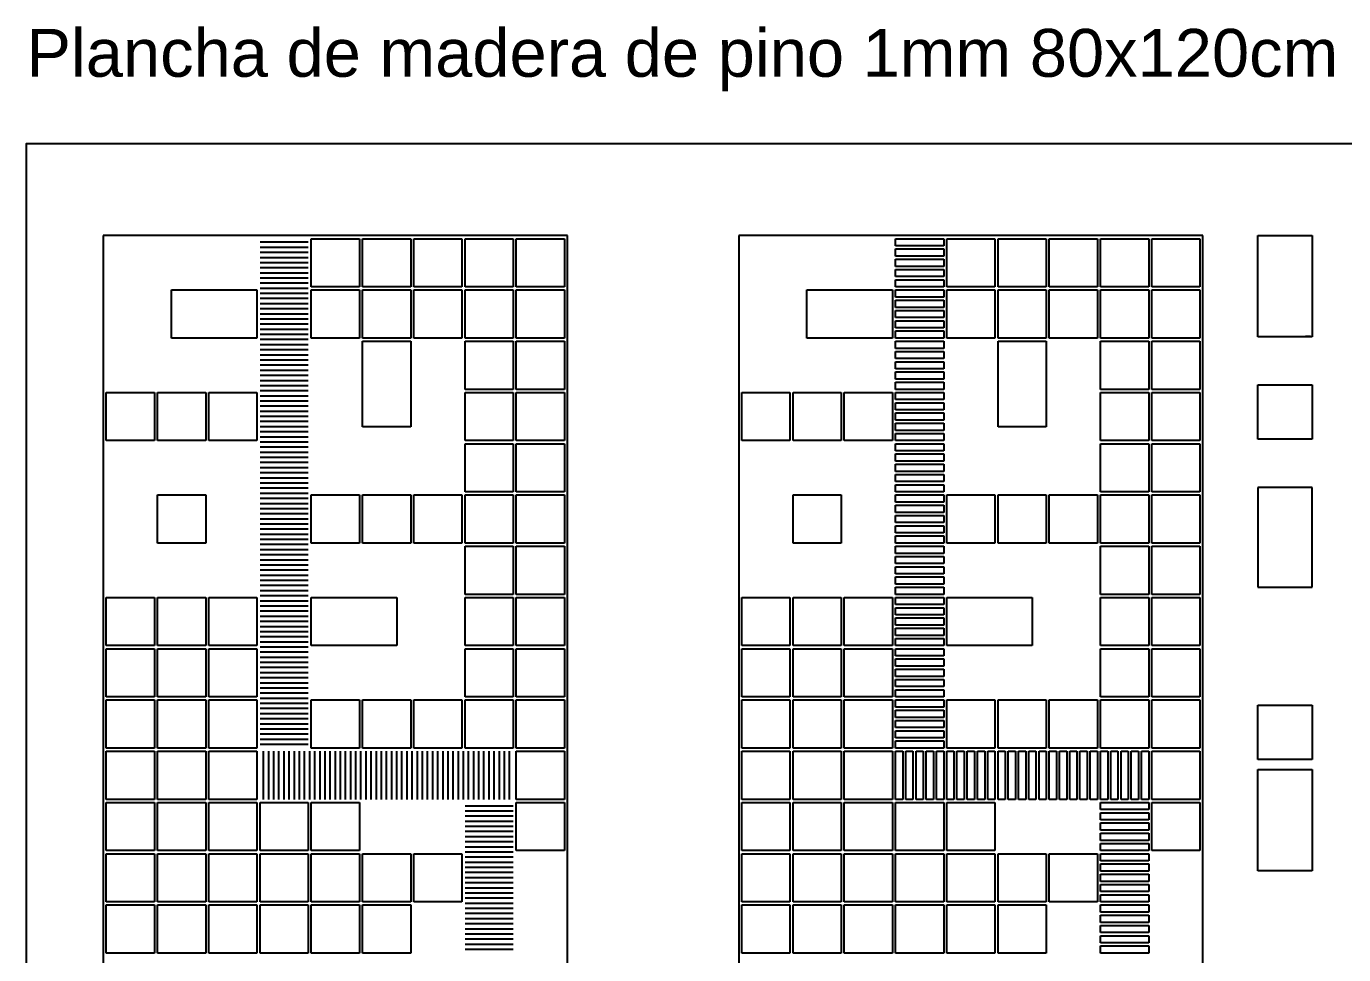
# Model space of a CAD drawing. Header units: millimetres. Extents: x 3305 to 5605, y 2355 to 3594.
# Drawn here: x 4804.9 to 5233.3, y 3291.6 to 3593.5 of the extents above; entities that cross this region are included whole.
import ezdxf

# ---------------------------------------------------------------- set-up
doc = ezdxf.new("R2010")
doc.units = ezdxf.units.MM
for name, color, linetype in [('Corte exterior', 1, 'Continuous'), ('Corte interior', 5, 'Continuous'), ('Grabado linea bajo', 4, 'Continuous'), ('mesa de trabajo y auxiliares', 7, 'Continuous')]:
    doc.layers.add(name, color=color, linetype=linetype)
doc.styles.get("Standard").update_dxf_attribs({"font": 'arial.ttf'})

msp = doc.modelspace()

# ---------------------------------------------------------------- linework, layer by layer
at = {"layer": 'Corte exterior', "color": 1}
for p, q in [((4980.86, 3525.44), (4829.86, 3525.44)), ((4829.86, 3525.44), (4829.86, 3107.77)), ((4980.86, 3074.44), (4980.86, 3525.44)), ((5187.52, 3525.44), (5036.52, 3525.44)), ((5036.52, 3525.44), (5036.52, 3107.77)), ((5187.52, 3074.44), (5187.52, 3525.44)), ((5205.35, 3492.56), (5205.35, 3525.44)), ((5205.35, 3525.44), (5223.01, 3525.44)), ((5223.01, 3525.44), (5223.01, 3492.56)), ((5223.01, 3492.56), (5205.35, 3492.56)), ((5222.51, 3492.61), (5220.85, 3492.61)), ((5205.35, 3459.22), (5205.35, 3476.89)), ((5205.35, 3476.89), (5223.01, 3476.89)), ((5223.01, 3476.89), (5223.01, 3459.22)), ((5223.01, 3459.22), (5205.35, 3459.22)), ((5223.01, 3443.5), (5205.35, 3443.5)), ((5205.35, 3443.5), (5205.35, 3411.17)), ((5223.01, 3411.13), (5223.01, 3443.5)), ((5205.35, 3411.17), (5223.01, 3411.13)), ((5205.35, 3355.11), (5205.35, 3372.77)), ((5205.35, 3372.77), (5223.01, 3372.77)), ((5223.01, 3372.77), (5223.01, 3355.11)), ((5223.01, 3355.11), (5205.35, 3355.11)), ((5205.35, 3318.89), (5205.35, 3351.77)), ((5205.35, 3351.77), (5223.01, 3351.77)), ((5223.01, 3351.77), (5223.01, 3318.89)), ((5223.01, 3318.89), (5205.35, 3318.89))]:
    msp.add_line(p, q, dxfattribs=at)
at = {"layer": 'Corte interior', "color": 5}
for p, q in [((4897.52, 3524.44), (4913.19, 3524.44)), ((4897.52, 3508.77), (4897.52, 3524.44)), ((4913.19, 3524.44), (4913.19, 3508.77)), ((4914.19, 3524.44), (4929.86, 3524.44)), ((4914.19, 3508.77), (4914.19, 3524.44)), ((4929.86, 3524.44), (4929.86, 3508.77)), ((4930.86, 3524.44), (4946.52, 3524.44)), ((4930.86, 3508.77), (4930.86, 3524.44)), ((4946.52, 3524.44), (4946.52, 3508.77)), ((4947.52, 3524.44), (4963.19, 3524.44)), ((4947.52, 3508.77), (4947.52, 3524.44)), ((4963.19, 3524.44), (4963.19, 3508.77)), ((4964.19, 3524.44), (4979.86, 3524.44)), ((4964.19, 3508.77), (4964.19, 3524.44)), ((4979.86, 3524.44), (4979.86, 3508.77)), ((5087.52, 3522.11), (5087.52, 3524.44)), ((5087.52, 3524.44), (5103.19, 3524.44)), ((5103.19, 3522.11), (5087.52, 3522.11)), ((5103.19, 3524.44), (5103.19, 3522.11)), ((5104.19, 3508.77), (5104.19, 3524.44)), ((5104.19, 3524.44), (5119.86, 3524.44)), ((5119.86, 3524.44), (5119.86, 3508.77)), ((5120.86, 3524.44), (5136.52, 3524.44)), ((5120.86, 3508.77), (5120.86, 3524.44)), ((5136.52, 3524.44), (5136.52, 3508.77)), ((5137.52, 3524.44), (5153.19, 3524.44)), ((5137.52, 3508.77), (5137.52, 3524.44)), ((5153.19, 3524.44), (5153.19, 3508.77)), ((5154.19, 3524.44), (5169.86, 3524.44)), ((5154.19, 3508.77), (5154.19, 3524.44)), ((5169.86, 3524.44), (5169.86, 3508.77)), ((5170.86, 3508.77), (5170.86, 3524.44)), ((5170.86, 3524.44), (5186.52, 3524.44)), ((5186.52, 3524.44), (5186.52, 3508.77)), ((5087.52, 3521.11), (5103.19, 3521.11)), ((5087.52, 3518.77), (5087.52, 3521.11)), ((5103.19, 3518.77), (5087.52, 3518.77)), ((5087.52, 3517.77), (5103.19, 3517.77)), ((5087.52, 3515.44), (5087.52, 3517.77)), ((5103.19, 3521.11), (5103.19, 3518.77)), ((5103.19, 3517.77), (5103.19, 3515.44)), ((5103.19, 3515.44), (5087.52, 3515.44)), ((5087.52, 3514.44), (5103.19, 3514.44)), ((5087.52, 3512.11), (5087.52, 3514.44)), ((5103.19, 3514.44), (5103.19, 3512.11)), ((4913.19, 3508.77), (4897.52, 3508.77)), ((4929.86, 3508.77), (4914.19, 3508.77)), ((4946.52, 3508.77), (4930.86, 3508.77)), ((4963.19, 3508.77), (4947.52, 3508.77)), ((4979.86, 3508.77), (4964.19, 3508.77)), ((5103.19, 3512.11), (5087.52, 3512.11)), ((5087.52, 3508.77), (5087.52, 3511.11)), ((5087.52, 3511.11), (5103.19, 3511.11)), ((5103.19, 3508.77), (5087.52, 3508.77)), ((5103.19, 3511.11), (5103.19, 3508.77)), ((5119.86, 3508.77), (5104.19, 3508.77)), ((5136.52, 3508.77), (5120.86, 3508.77)), ((5153.19, 3508.77), (5137.52, 3508.77)), ((5169.86, 3508.77), (5154.19, 3508.77)), ((5186.52, 3508.77), (5170.86, 3508.77)), ((4852.02, 3507.77), (4879.86, 3507.77)), ((4852.02, 3492.11), (4852.02, 3507.77)), ((4879.86, 3507.77), (4879.86, 3492.11)), ((4897.52, 3507.77), (4913.19, 3507.77)), ((4897.52, 3492.11), (4897.52, 3507.77)), ((4913.19, 3507.77), (4913.19, 3492.11)), ((4914.19, 3507.77), (4929.86, 3507.77)), ((4914.19, 3492.11), (4914.19, 3507.77)), ((4929.86, 3507.77), (4929.86, 3492.11)), ((4930.86, 3507.77), (4946.52, 3507.77)), ((4930.86, 3492.11), (4930.86, 3507.77)), ((4946.52, 3507.77), (4946.52, 3492.11)), ((4947.52, 3507.77), (4963.19, 3507.77)), ((4947.52, 3492.11), (4947.52, 3507.77)), ((4963.19, 3507.77), (4963.19, 3492.11)), ((4964.19, 3507.77), (4979.86, 3507.77)), ((4964.19, 3492.11), (4964.19, 3507.77)), ((4979.86, 3507.77), (4979.86, 3492.11)), ((5058.69, 3507.77), (5086.52, 3507.77)), ((5058.69, 3492.11), (5058.69, 3507.77)), ((5086.52, 3507.77), (5086.52, 3492.11)), ((5087.52, 3505.44), (5087.52, 3507.77)), ((5087.52, 3507.77), (5103.19, 3507.77)), ((5103.19, 3505.44), (5087.52, 3505.44)), ((5087.52, 3504.44), (5103.19, 3504.44)), ((5087.52, 3502.11), (5087.52, 3504.44)), ((5103.19, 3507.77), (5103.19, 3505.44)), ((5103.19, 3504.44), (5103.19, 3502.11)), ((5104.19, 3507.77), (5119.86, 3507.77)), ((5104.19, 3492.11), (5104.19, 3507.77)), ((5119.86, 3507.77), (5119.86, 3492.11)), ((5120.86, 3507.77), (5136.52, 3507.77)), ((5120.86, 3492.11), (5120.86, 3507.77)), ((5136.52, 3507.77), (5136.52, 3492.11)), ((5137.52, 3507.77), (5153.19, 3507.77)), ((5137.52, 3492.11), (5137.52, 3507.77)), ((5153.19, 3507.77), (5153.19, 3492.11)), ((5154.19, 3492.11), (5154.19, 3507.77)), ((5154.19, 3507.77), (5169.86, 3507.77)), ((5169.86, 3507.77), (5169.86, 3492.11)), ((5170.86, 3507.77), (5186.52, 3507.77)), ((5170.86, 3492.11), (5170.86, 3507.77)), ((5186.52, 3507.77), (5186.52, 3492.11)), ((5103.19, 3502.11), (5087.52, 3502.11)), ((5087.52, 3501.11), (5103.19, 3501.11)), ((5087.52, 3498.77), (5087.52, 3501.11)), ((5103.19, 3501.11), (5103.19, 3498.77)), ((5103.19, 3498.77), (5087.52, 3498.77)), ((5087.52, 3497.77), (5103.19, 3497.77)), ((5087.52, 3495.44), (5087.52, 3497.77)), ((5103.19, 3497.77), (5103.19, 3495.44)), ((4879.86, 3492.11), (4852.02, 3492.11)), ((4913.19, 3492.11), (4897.52, 3492.11)), ((4929.86, 3492.11), (4914.19, 3492.11)), ((4946.52, 3492.11), (4930.86, 3492.11)), ((4963.19, 3492.11), (4947.52, 3492.11)), ((4979.86, 3492.11), (4964.19, 3492.11)), ((5086.52, 3492.11), (5058.69, 3492.11)), ((5103.19, 3495.44), (5087.52, 3495.44)), ((5087.52, 3492.11), (5087.52, 3494.44)), ((5087.52, 3494.44), (5103.19, 3494.44)), ((5103.19, 3492.11), (5087.52, 3492.11)), ((5103.19, 3494.44), (5103.19, 3492.11)), ((5119.86, 3492.11), (5104.19, 3492.11)), ((5136.52, 3492.11), (5120.86, 3492.11)), ((5153.19, 3492.11), (5137.52, 3492.11)), ((5169.86, 3492.11), (5154.19, 3492.11)), ((5186.52, 3492.11), (5170.86, 3492.11)), ((4914.19, 3463.27), (4914.19, 3491.11)), ((4914.19, 3491.11), (4929.86, 3491.11)), ((4929.86, 3491.11), (4929.86, 3463.27)), ((4947.52, 3491.11), (4963.19, 3491.11)), ((4947.52, 3475.44), (4947.52, 3491.11)), ((4963.19, 3491.11), (4963.19, 3475.44)), ((4964.19, 3491.11), (4979.86, 3491.11)), ((4964.19, 3475.44), (4964.19, 3491.11)), ((4979.86, 3491.11), (4979.86, 3475.44)), ((5087.52, 3488.77), (5087.52, 3491.11)), ((5087.52, 3491.11), (5103.19, 3491.11)), ((5103.19, 3488.77), (5087.52, 3488.77)), ((5087.52, 3487.77), (5103.19, 3487.77)), ((5087.52, 3485.44), (5087.52, 3487.77)), ((5103.19, 3491.11), (5103.19, 3488.77)), ((5103.19, 3487.77), (5103.19, 3485.44)), ((5120.86, 3463.27), (5120.86, 3491.11)), ((5120.86, 3491.11), (5136.52, 3491.11)), ((5136.52, 3491.11), (5136.52, 3463.27)), ((5154.19, 3475.44), (5154.19, 3491.11)), ((5154.19, 3491.11), (5169.86, 3491.11)), ((5169.86, 3491.11), (5169.86, 3475.44)), ((5170.86, 3491.11), (5186.52, 3491.11)), ((5170.86, 3475.44), (5170.86, 3491.11)), ((5186.52, 3491.11), (5186.52, 3475.44)), ((5103.19, 3485.44), (5087.52, 3485.44)), ((5087.52, 3484.44), (5103.19, 3484.44)), ((5087.52, 3482.11), (5087.52, 3484.44)), ((5103.19, 3484.44), (5103.19, 3482.11)), ((5103.19, 3482.11), (5087.52, 3482.11)), ((5087.52, 3481.11), (5103.19, 3481.11)), ((5087.52, 3478.77), (5087.52, 3481.11)), ((5103.19, 3478.77), (5087.52, 3478.77)), ((5103.19, 3481.11), (5103.19, 3478.77)), ((4830.86, 3474.44), (4846.52, 3474.44)), ((4830.86, 3458.77), (4830.86, 3474.44)), ((4846.52, 3474.44), (4846.52, 3458.77)), ((4847.52, 3474.44), (4863.19, 3474.44)), ((4847.52, 3458.77), (4847.52, 3474.44)), ((4863.19, 3474.44), (4863.19, 3458.77)), ((4864.19, 3474.44), (4879.86, 3474.44)), ((4864.19, 3458.77), (4864.19, 3474.44)), ((4879.86, 3474.44), (4879.86, 3458.77)), ((4963.19, 3475.44), (4947.52, 3475.44)), ((4947.52, 3474.44), (4963.19, 3474.44)), ((4947.52, 3458.77), (4947.52, 3474.44)), ((4963.19, 3474.44), (4963.19, 3458.77)), ((4979.86, 3475.44), (4964.19, 3475.44)), ((4964.19, 3474.44), (4979.86, 3474.44)), ((4964.19, 3458.77), (4964.19, 3474.44)), ((4979.86, 3474.44), (4979.86, 3458.77)), ((5037.52, 3458.77), (5037.52, 3474.44)), ((5037.52, 3474.44), (5053.19, 3474.44)), ((5053.19, 3474.44), (5053.19, 3458.77)), ((5054.19, 3458.77), (5054.19, 3474.44)), ((5054.19, 3474.44), (5069.86, 3474.44)), ((5069.86, 3474.44), (5069.86, 3458.77)), ((5070.86, 3474.44), (5086.52, 3474.44)), ((5070.86, 3458.77), (5070.86, 3474.44)), ((5086.52, 3474.44), (5086.52, 3458.77)), ((5087.52, 3475.44), (5087.52, 3477.77)), ((5087.52, 3477.77), (5103.19, 3477.77)), ((5103.19, 3475.44), (5087.52, 3475.44)), ((5087.52, 3472.11), (5087.52, 3474.44)), ((5087.52, 3474.44), (5103.19, 3474.44)), ((5103.19, 3477.77), (5103.19, 3475.44)), ((5103.19, 3474.44), (5103.19, 3472.11)), ((5169.86, 3475.44), (5154.19, 3475.44)), ((5154.19, 3474.44), (5169.86, 3474.44)), ((5154.19, 3458.77), (5154.19, 3474.44)), ((5169.86, 3474.44), (5169.86, 3458.77)), ((5186.52, 3475.44), (5170.86, 3475.44)), ((5170.86, 3458.77), (5170.86, 3474.44)), ((5170.86, 3474.44), (5186.52, 3474.44)), ((5186.52, 3474.44), (5186.52, 3458.77)), ((5103.19, 3472.11), (5087.52, 3472.11)), ((5087.52, 3471.11), (5103.19, 3471.11)), ((5087.52, 3468.77), (5087.52, 3471.11)), ((5103.19, 3471.11), (5103.19, 3468.77)), ((5103.19, 3468.77), (5087.52, 3468.77)), ((5087.52, 3467.77), (5103.19, 3467.77)), ((5087.52, 3465.44), (5087.52, 3467.77)), ((5103.19, 3467.77), (5103.19, 3465.44)), ((4929.86, 3463.27), (4914.19, 3463.27)), ((5103.19, 3465.44), (5087.52, 3465.44)), ((5087.52, 3464.44), (5103.19, 3464.44)), ((5087.52, 3462.11), (5087.52, 3464.44)), ((5103.19, 3462.11), (5087.52, 3462.11)), ((5103.19, 3464.44), (5103.19, 3462.11)), ((5136.52, 3463.27), (5120.86, 3463.27)), ((4846.52, 3458.77), (4830.86, 3458.77)), ((4863.19, 3458.77), (4847.52, 3458.77)), ((4879.86, 3458.77), (4864.19, 3458.77)), ((4963.19, 3458.77), (4947.52, 3458.77)), ((4947.52, 3457.77), (4963.19, 3457.77)), ((4947.52, 3442.11), (4947.52, 3457.77)), ((4963.19, 3457.77), (4963.19, 3442.11)), ((4979.86, 3458.77), (4964.19, 3458.77)), ((4964.19, 3457.77), (4979.86, 3457.77)), ((4964.19, 3442.11), (4964.19, 3457.77)), ((4979.86, 3457.77), (4979.86, 3442.11)), ((5053.19, 3458.77), (5037.52, 3458.77)), ((5069.86, 3458.77), (5054.19, 3458.77)), ((5086.52, 3458.77), (5070.86, 3458.77)), ((5087.52, 3458.77), (5087.52, 3461.11)), ((5087.52, 3461.11), (5103.19, 3461.11)), ((5103.19, 3458.77), (5087.52, 3458.77)), ((5087.52, 3455.44), (5087.52, 3457.77)), ((5087.52, 3457.77), (5103.19, 3457.77)), ((5103.19, 3461.11), (5103.19, 3458.77)), ((5103.19, 3457.77), (5103.19, 3455.44)), ((5169.86, 3458.77), (5154.19, 3458.77)), ((5154.19, 3457.77), (5169.86, 3457.77)), ((5154.19, 3442.11), (5154.19, 3457.77)), ((5169.86, 3457.77), (5169.86, 3442.11)), ((5186.52, 3458.77), (5170.86, 3458.77)), ((5170.86, 3442.11), (5170.86, 3457.77)), ((5170.86, 3457.77), (5186.52, 3457.77)), ((5186.52, 3457.77), (5186.52, 3442.11)), ((5103.19, 3455.44), (5087.52, 3455.44)), ((5087.52, 3454.44), (5103.19, 3454.44)), ((5087.52, 3452.11), (5087.52, 3454.44)), ((5103.19, 3454.44), (5103.19, 3452.11)), ((5103.19, 3452.11), (5087.52, 3452.11)), ((5087.52, 3451.11), (5103.19, 3451.11)), ((5087.52, 3448.77), (5087.52, 3451.11)), ((5103.19, 3448.77), (5087.52, 3448.77)), ((5103.19, 3451.11), (5103.19, 3448.77)), ((5087.52, 3447.77), (5103.19, 3447.77)), ((5087.52, 3445.44), (5087.52, 3447.77)), ((5103.19, 3445.44), (5087.52, 3445.44)), ((5087.52, 3442.11), (5087.52, 3444.44)), ((5087.52, 3444.44), (5103.19, 3444.44)), ((5103.19, 3447.77), (5103.19, 3445.44)), ((5103.19, 3444.44), (5103.19, 3442.11)), ((4847.52, 3425.44), (4847.52, 3441.11)), ((4847.52, 3441.11), (4863.19, 3441.11)), ((4863.19, 3441.11), (4863.19, 3425.44)), ((4897.52, 3441.11), (4913.19, 3441.11)), ((4897.52, 3425.44), (4897.52, 3441.11)), ((4913.19, 3441.11), (4913.19, 3425.44)), ((4914.19, 3441.11), (4929.86, 3441.11)), ((4914.19, 3425.44), (4914.19, 3441.11)), ((4929.86, 3441.11), (4929.86, 3425.44)), ((4930.86, 3441.11), (4946.52, 3441.11)), ((4930.86, 3425.44), (4930.86, 3441.11)), ((4946.52, 3441.11), (4946.52, 3425.44)), ((4963.19, 3442.11), (4947.52, 3442.11)), ((4947.52, 3441.11), (4963.19, 3441.11)), ((4947.52, 3425.44), (4947.52, 3441.11)), ((4963.19, 3441.11), (4963.19, 3425.44)), ((4979.86, 3442.11), (4964.19, 3442.11)), ((4964.19, 3441.11), (4979.86, 3441.11)), ((4964.19, 3425.44), (4964.19, 3441.11)), ((4979.86, 3441.11), (4979.86, 3425.44)), ((5054.19, 3425.44), (5054.19, 3441.11)), ((5054.19, 3441.11), (5069.86, 3441.11)), ((5069.86, 3441.11), (5069.86, 3425.44)), ((5103.19, 3442.11), (5087.52, 3442.11)), ((5087.52, 3438.77), (5087.52, 3441.11)), ((5087.52, 3441.11), (5103.19, 3441.11)), ((5103.19, 3441.11), (5103.19, 3438.77)), ((5104.19, 3441.11), (5119.86, 3441.11)), ((5104.19, 3425.44), (5104.19, 3441.11)), ((5119.86, 3441.11), (5119.86, 3425.44)), ((5120.86, 3441.11), (5136.52, 3441.11)), ((5120.86, 3425.44), (5120.86, 3441.11)), ((5136.52, 3441.11), (5136.52, 3425.44)), ((5137.52, 3441.11), (5153.19, 3441.11)), ((5137.52, 3425.44), (5137.52, 3441.11)), ((5153.19, 3441.11), (5153.19, 3425.44)), ((5169.86, 3442.11), (5154.19, 3442.11)), ((5154.19, 3441.11), (5169.86, 3441.11)), ((5154.19, 3425.44), (5154.19, 3441.11)), ((5169.86, 3441.11), (5169.86, 3425.44)), ((5186.52, 3442.11), (5170.86, 3442.11)), ((5170.86, 3441.11), (5186.52, 3441.11)), ((5170.86, 3425.44), (5170.86, 3441.11)), ((5186.52, 3441.11), (5186.52, 3425.44)), ((5103.19, 3438.77), (5087.52, 3438.77)), ((5087.52, 3437.77), (5103.19, 3437.77)), ((5087.52, 3435.44), (5087.52, 3437.77)), ((5103.19, 3437.77), (5103.19, 3435.44)), ((5103.19, 3435.44), (5087.52, 3435.44)), ((5087.52, 3434.44), (5103.19, 3434.44)), ((5087.52, 3432.11), (5087.52, 3434.44)), ((5103.19, 3432.11), (5087.52, 3432.11)), ((5103.19, 3434.44), (5103.19, 3432.11)), ((5087.52, 3431.11), (5103.19, 3431.11)), ((5087.52, 3428.77), (5087.52, 3431.11)), ((5103.19, 3428.77), (5087.52, 3428.77)), ((5087.52, 3425.44), (5087.52, 3427.77)), ((5087.52, 3427.77), (5103.19, 3427.77)), ((5103.19, 3431.11), (5103.19, 3428.77)), ((5103.19, 3427.77), (5103.19, 3425.44)), ((4863.19, 3425.44), (4847.52, 3425.44)), ((4913.19, 3425.44), (4897.52, 3425.44)), ((4929.86, 3425.44), (4914.19, 3425.44)), ((4946.52, 3425.44), (4930.86, 3425.44)), ((4963.19, 3425.44), (4947.52, 3425.44)), ((4947.52, 3424.44), (4963.19, 3424.44)), ((4947.52, 3408.77), (4947.52, 3424.44)), ((4963.19, 3424.44), (4963.19, 3408.77)), ((4979.86, 3425.44), (4964.19, 3425.44)), ((4964.19, 3424.44), (4979.86, 3424.44)), ((4964.19, 3408.77), (4964.19, 3424.44)), ((4979.86, 3424.44), (4979.86, 3408.77)), ((5069.86, 3425.44), (5054.19, 3425.44)), ((5103.19, 3425.44), (5087.52, 3425.44)), ((5087.52, 3422.11), (5087.52, 3424.44)), ((5087.52, 3424.44), (5103.19, 3424.44)), ((5103.19, 3424.44), (5103.19, 3422.11)), ((5119.86, 3425.44), (5104.19, 3425.44)), ((5136.52, 3425.44), (5120.86, 3425.44)), ((5153.19, 3425.44), (5137.52, 3425.44)), ((5169.86, 3425.44), (5154.19, 3425.44)), ((5154.19, 3424.44), (5169.86, 3424.44)), ((5154.19, 3408.77), (5154.19, 3424.44)), ((5169.86, 3424.44), (5169.86, 3408.77)), ((5186.52, 3425.44), (5170.86, 3425.44)), ((5170.86, 3408.77), (5170.86, 3424.44)), ((5170.86, 3424.44), (5186.52, 3424.44)), ((5186.52, 3424.44), (5186.52, 3408.77)), ((5103.19, 3422.11), (5087.52, 3422.11)), ((5087.52, 3421.11), (5103.19, 3421.11)), ((5087.52, 3418.77), (5087.52, 3421.11)), ((5103.19, 3418.77), (5087.52, 3418.77)), ((5103.19, 3421.11), (5103.19, 3418.77)), ((5087.52, 3417.77), (5103.19, 3417.77)), ((5087.52, 3415.44), (5087.52, 3417.77)), ((5103.19, 3415.44), (5087.52, 3415.44)), ((5103.19, 3417.77), (5103.19, 3415.44)), ((5087.52, 3414.44), (5103.19, 3414.44)), ((5087.52, 3412.11), (5087.52, 3414.44)), ((5103.19, 3412.11), (5087.52, 3412.11)), ((5087.52, 3408.77), (5087.52, 3411.11)), ((5087.52, 3411.11), (5103.19, 3411.11)), ((5103.19, 3414.44), (5103.19, 3412.11)), ((5103.19, 3411.11), (5103.19, 3408.77)), ((4830.86, 3407.77), (4846.52, 3407.77)), ((4830.86, 3392.11), (4830.86, 3407.77)), ((4846.52, 3407.77), (4846.52, 3392.11)), ((4847.52, 3407.77), (4863.19, 3407.77)), ((4847.52, 3392.11), (4847.52, 3407.77)), ((4863.19, 3407.77), (4863.19, 3392.11)), ((4864.19, 3407.77), (4879.86, 3407.77)), ((4864.19, 3392.11), (4864.19, 3407.77)), ((4879.86, 3407.77), (4879.86, 3392.11)), ((4897.52, 3407.77), (4925.36, 3407.77)), ((4897.52, 3392.11), (4897.52, 3407.77)), ((4925.36, 3407.77), (4925.36, 3392.11)), ((4963.19, 3408.77), (4947.52, 3408.77)), ((4947.52, 3407.77), (4963.19, 3407.77)), ((4947.52, 3392.11), (4947.52, 3407.77)), ((4963.19, 3407.77), (4963.19, 3392.11)), ((4979.86, 3408.77), (4964.19, 3408.77)), ((4964.19, 3407.77), (4979.86, 3407.77)), ((4964.19, 3392.11), (4964.19, 3407.77)), ((4979.86, 3407.77), (4979.86, 3392.11)), ((5037.52, 3407.77), (5053.19, 3407.77)), ((5037.52, 3392.11), (5037.52, 3407.77)), ((5053.19, 3407.77), (5053.19, 3392.11)), ((5054.19, 3392.11), (5054.19, 3407.77)), ((5054.19, 3407.77), (5069.86, 3407.77)), ((5069.86, 3407.77), (5069.86, 3392.11)), ((5070.86, 3407.77), (5086.52, 3407.77)), ((5070.86, 3392.11), (5070.86, 3407.77)), ((5086.52, 3407.77), (5086.52, 3392.11)), ((5103.19, 3408.77), (5087.52, 3408.77)), ((5087.52, 3405.44), (5087.52, 3407.77)), ((5087.52, 3407.77), (5103.19, 3407.77)), ((5103.19, 3407.77), (5103.19, 3405.44)), ((5104.19, 3407.77), (5132.02, 3407.77)), ((5104.19, 3392.11), (5104.19, 3407.77)), ((5132.02, 3407.77), (5132.02, 3392.11)), ((5169.86, 3408.77), (5154.19, 3408.77)), ((5154.19, 3407.77), (5169.86, 3407.77)), ((5154.19, 3392.11), (5154.19, 3407.77)), ((5169.86, 3407.77), (5169.86, 3392.11)), ((5186.52, 3408.77), (5170.86, 3408.77)), ((5170.86, 3407.77), (5186.52, 3407.77)), ((5170.86, 3392.11), (5170.86, 3407.77)), ((5186.52, 3407.77), (5186.52, 3392.11)), ((5103.19, 3405.44), (5087.52, 3405.44)), ((5087.52, 3404.44), (5103.19, 3404.44)), ((5087.52, 3402.11), (5087.52, 3404.44)), ((5103.19, 3402.11), (5087.52, 3402.11)), ((5103.19, 3404.44), (5103.19, 3402.11)), ((5087.52, 3401.11), (5103.19, 3401.11)), ((5087.52, 3398.77), (5087.52, 3401.11)), ((5103.19, 3398.77), (5087.52, 3398.77)), ((5087.52, 3397.77), (5103.19, 3397.77)), ((5087.52, 3395.44), (5087.52, 3397.77)), ((5103.19, 3401.11), (5103.19, 3398.77)), ((5103.19, 3397.77), (5103.19, 3395.44)), ((5103.19, 3395.44), (5087.52, 3395.44)), ((5087.52, 3392.11), (5087.52, 3394.44)), ((5087.52, 3394.44), (5103.19, 3394.44)), ((5103.19, 3394.44), (5103.19, 3392.11)), ((4846.52, 3392.11), (4830.86, 3392.11)), ((4830.86, 3391.11), (4846.52, 3391.11)), ((4830.86, 3375.44), (4830.86, 3391.11)), ((4846.52, 3391.11), (4846.52, 3375.44)), ((4863.19, 3392.11), (4847.52, 3392.11)), ((4847.52, 3391.11), (4863.19, 3391.11)), ((4847.52, 3375.44), (4847.52, 3391.11)), ((4863.19, 3391.11), (4863.19, 3375.44)), ((4879.86, 3392.11), (4864.19, 3392.11)), ((4864.19, 3391.11), (4879.86, 3391.11)), ((4864.19, 3375.44), (4864.19, 3391.11)), ((4879.86, 3391.11), (4879.86, 3375.44)), ((4925.36, 3392.11), (4897.52, 3392.11)), ((4963.19, 3392.11), (4947.52, 3392.11)), ((4947.52, 3391.11), (4963.19, 3391.11)), ((4947.52, 3375.44), (4947.52, 3391.11)), ((4963.19, 3391.11), (4963.19, 3375.44)), ((4979.86, 3392.11), (4964.19, 3392.11)), ((4964.19, 3391.11), (4979.86, 3391.11)), ((4964.19, 3375.44), (4964.19, 3391.11)), ((4979.86, 3391.11), (4979.86, 3375.44)), ((5053.19, 3392.11), (5037.52, 3392.11)), ((5037.52, 3391.11), (5053.19, 3391.11)), ((5037.52, 3375.44), (5037.52, 3391.11)), ((5053.19, 3391.11), (5053.19, 3375.44)), ((5069.86, 3392.11), (5054.19, 3392.11)), ((5054.19, 3391.11), (5069.86, 3391.11)), ((5054.19, 3375.44), (5054.19, 3391.11)), ((5069.86, 3391.11), (5069.86, 3375.44)), ((5086.52, 3392.11), (5070.86, 3392.11)), ((5070.86, 3391.11), (5086.52, 3391.11)), ((5070.86, 3375.44), (5070.86, 3391.11)), ((5086.52, 3391.11), (5086.52, 3375.44)), ((5103.19, 3392.11), (5087.52, 3392.11)), ((5087.52, 3388.77), (5087.52, 3391.11)), ((5087.52, 3391.11), (5103.19, 3391.11)), ((5103.19, 3388.77), (5087.52, 3388.77)), ((5103.19, 3391.11), (5103.19, 3388.77)), ((5132.02, 3392.11), (5104.19, 3392.11)), ((5169.86, 3392.11), (5154.19, 3392.11)), ((5154.19, 3375.44), (5154.19, 3391.11)), ((5154.19, 3391.11), (5169.86, 3391.11)), ((5169.86, 3391.11), (5169.86, 3375.44)), ((5186.52, 3392.11), (5170.86, 3392.11)), ((5170.86, 3391.11), (5186.52, 3391.11)), ((5170.86, 3375.44), (5170.86, 3391.11)), ((5186.52, 3391.11), (5186.52, 3375.44)), ((5087.52, 3387.77), (5103.19, 3387.77)), ((5087.52, 3385.44), (5087.52, 3387.77)), ((5103.19, 3385.44), (5087.52, 3385.44)), ((5103.19, 3387.77), (5103.19, 3385.44)), ((5087.52, 3384.44), (5103.19, 3384.44)), ((5087.52, 3382.11), (5087.52, 3384.44)), ((5103.19, 3382.11), (5087.52, 3382.11)), ((5087.52, 3381.11), (5103.19, 3381.11)), ((5087.52, 3378.77), (5087.52, 3381.11)), ((5103.19, 3384.44), (5103.19, 3382.11)), ((5103.19, 3381.11), (5103.19, 3378.77)), ((5103.19, 3378.77), (5087.52, 3378.77)), ((5087.52, 3375.44), (5087.52, 3377.77)), ((5087.52, 3377.77), (5103.19, 3377.77)), ((5103.19, 3377.77), (5103.19, 3375.44)), ((4846.52, 3375.44), (4830.86, 3375.44)), ((4830.86, 3374.44), (4846.52, 3374.44)), ((4830.86, 3358.77), (4830.86, 3374.44)), ((4846.52, 3374.44), (4846.52, 3358.77)), ((4863.19, 3375.44), (4847.52, 3375.44)), ((4847.52, 3374.44), (4863.19, 3374.44)), ((4847.52, 3358.77), (4847.52, 3374.44)), ((4863.19, 3374.44), (4863.19, 3358.77)), ((4879.86, 3375.44), (4864.19, 3375.44)), ((4864.19, 3374.44), (4879.86, 3374.44)), ((4864.19, 3358.77), (4864.19, 3374.44)), ((4879.86, 3374.44), (4879.86, 3358.77)), ((4897.52, 3374.44), (4913.19, 3374.44)), ((4897.52, 3358.77), (4897.52, 3374.44)), ((4913.19, 3374.44), (4913.19, 3358.77)), ((4914.19, 3374.44), (4929.86, 3374.44)), ((4914.19, 3358.77), (4914.19, 3374.44)), ((4929.86, 3374.44), (4929.86, 3358.77)), ((4930.86, 3374.44), (4946.52, 3374.44)), ((4930.86, 3358.77), (4930.86, 3374.44)), ((4946.52, 3374.44), (4946.52, 3358.77)), ((4963.19, 3375.44), (4947.52, 3375.44)), ((4947.52, 3374.44), (4963.19, 3374.44)), ((4947.52, 3358.77), (4947.52, 3374.44)), ((4963.19, 3374.44), (4963.19, 3358.77)), ((4979.86, 3375.44), (4964.19, 3375.44)), ((4964.19, 3374.44), (4979.86, 3374.44)), ((4964.19, 3358.77), (4964.19, 3374.44)), ((4979.86, 3374.44), (4979.86, 3358.77)), ((5053.19, 3375.44), (5037.52, 3375.44)), ((5037.52, 3374.44), (5053.19, 3374.44)), ((5037.52, 3358.77), (5037.52, 3374.44)), ((5053.19, 3374.44), (5053.19, 3358.77)), ((5069.86, 3375.44), (5054.19, 3375.44)), ((5054.19, 3374.44), (5069.86, 3374.44)), ((5054.19, 3358.77), (5054.19, 3374.44)), ((5069.86, 3374.44), (5069.86, 3358.77)), ((5086.52, 3375.44), (5070.86, 3375.44)), ((5070.86, 3374.44), (5086.52, 3374.44)), ((5070.86, 3358.77), (5070.86, 3374.44)), ((5086.52, 3374.44), (5086.52, 3358.77)), ((5103.19, 3375.44), (5087.52, 3375.44)), ((5087.52, 3372.11), (5087.52, 3374.44)), ((5087.52, 3374.44), (5103.19, 3374.44)), ((5103.19, 3372.11), (5087.52, 3372.11)), ((5103.19, 3374.44), (5103.19, 3372.11)), ((5104.19, 3374.44), (5119.86, 3374.44)), ((5104.19, 3358.77), (5104.19, 3374.44)), ((5119.86, 3374.44), (5119.86, 3358.77)), ((5120.86, 3374.44), (5136.52, 3374.44)), ((5120.86, 3358.77), (5120.86, 3374.44)), ((5136.52, 3374.44), (5136.52, 3358.77)), ((5137.52, 3358.77), (5137.52, 3374.44)), ((5137.52, 3374.44), (5153.19, 3374.44)), ((5153.19, 3374.44), (5153.19, 3358.77)), ((5169.86, 3375.44), (5154.19, 3375.44)), ((5154.19, 3358.77), (5154.19, 3374.44)), ((5154.19, 3374.44), (5169.86, 3374.44)), ((5169.86, 3374.44), (5169.86, 3358.77)), ((5186.52, 3375.44), (5170.86, 3375.44)), ((5170.86, 3374.44), (5186.52, 3374.44)), ((5170.86, 3358.77), (5170.86, 3374.44)), ((5186.52, 3374.44), (5186.52, 3358.77)), ((5087.52, 3371.11), (5103.19, 3371.11)), ((5087.52, 3368.77), (5087.52, 3371.11)), ((5103.19, 3368.77), (5087.52, 3368.77)), ((5087.52, 3367.77), (5103.19, 3367.77)), ((5087.52, 3365.44), (5087.52, 3367.77)), ((5103.19, 3371.11), (5103.19, 3368.77)), ((5103.19, 3367.77), (5103.19, 3365.44)), ((5103.19, 3365.44), (5087.52, 3365.44)), ((5087.52, 3364.44), (5103.19, 3364.44)), ((5087.52, 3362.11), (5087.52, 3364.44)), ((5103.19, 3364.44), (5103.19, 3362.11)), ((4846.52, 3358.77), (4830.86, 3358.77)), ((4863.19, 3358.77), (4847.52, 3358.77)), ((4879.86, 3358.77), (4864.19, 3358.77)), ((4913.19, 3358.77), (4897.52, 3358.77)), ((4929.86, 3358.77), (4914.19, 3358.77)), ((4946.52, 3358.77), (4930.86, 3358.77)), ((4963.19, 3358.77), (4947.52, 3358.77)), ((4979.86, 3358.77), (4964.19, 3358.77)), ((5053.19, 3358.77), (5037.52, 3358.77)), ((5069.86, 3358.77), (5054.19, 3358.77)), ((5086.52, 3358.77), (5070.86, 3358.77)), ((5103.19, 3362.11), (5087.52, 3362.11)), ((5087.52, 3358.77), (5087.52, 3361.11)), ((5087.52, 3361.11), (5103.19, 3361.11)), ((5103.19, 3358.77), (5087.52, 3358.77)), ((5103.19, 3361.11), (5103.19, 3358.77)), ((5119.86, 3358.77), (5104.19, 3358.77)), ((5136.52, 3358.77), (5120.86, 3358.77)), ((5153.19, 3358.77), (5137.52, 3358.77)), ((5169.86, 3358.77), (5154.19, 3358.77)), ((5186.52, 3358.77), (5170.86, 3358.77)), ((4830.86, 3357.77), (4846.52, 3357.77)), ((4830.86, 3342.11), (4830.86, 3357.77)), ((4846.52, 3357.77), (4846.52, 3342.11)), ((4847.52, 3357.77), (4863.19, 3357.77)), ((4847.52, 3342.11), (4847.52, 3357.77)), ((4863.19, 3357.77), (4863.19, 3342.11)), ((4864.19, 3357.77), (4879.86, 3357.77)), ((4864.19, 3342.11), (4864.19, 3357.77)), ((4879.86, 3357.77), (4879.86, 3342.11)), ((4964.19, 3357.77), (4979.86, 3357.77)), ((4964.19, 3342.11), (4964.19, 3357.77)), ((4979.86, 3357.77), (4979.86, 3342.11)), ((5037.52, 3357.77), (5053.19, 3357.77)), ((5037.52, 3342.11), (5037.52, 3357.77)), ((5053.19, 3357.77), (5053.19, 3342.11)), ((5054.19, 3357.77), (5069.86, 3357.77)), ((5054.19, 3342.11), (5054.19, 3357.77)), ((5069.86, 3357.77), (5069.86, 3342.11)), ((5070.86, 3357.77), (5086.52, 3357.77)), ((5070.86, 3342.11), (5070.86, 3357.77)), ((5086.52, 3357.77), (5086.52, 3342.11)), ((5087.52, 3342.11), (5087.52, 3357.77)), ((5087.52, 3357.77), (5089.86, 3357.77)), ((5089.86, 3357.77), (5089.86, 3342.11)), ((5090.86, 3342.11), (5090.86, 3357.77)), ((5090.86, 3357.77), (5093.19, 3357.77)), ((5093.19, 3357.77), (5093.19, 3342.11)), ((5094.19, 3342.11), (5094.19, 3357.77)), ((5094.19, 3357.77), (5096.52, 3357.77)), ((5096.52, 3357.77), (5096.52, 3342.11)), ((5097.52, 3342.11), (5097.52, 3357.77)), ((5097.52, 3357.77), (5099.86, 3357.77)), ((5099.86, 3357.77), (5099.86, 3342.11)), ((5100.86, 3357.77), (5103.19, 3357.77)), ((5100.86, 3342.11), (5100.86, 3357.77)), ((5103.19, 3357.77), (5103.19, 3342.11)), ((5104.19, 3342.11), (5104.19, 3357.77)), ((5104.19, 3357.77), (5106.52, 3357.77)), ((5106.52, 3357.77), (5106.52, 3342.11)), ((5107.52, 3342.11), (5107.52, 3357.77)), ((5107.52, 3357.77), (5109.86, 3357.77)), ((5109.86, 3357.77), (5109.86, 3342.11)), ((5110.86, 3342.11), (5110.86, 3357.77)), ((5110.86, 3357.77), (5113.19, 3357.77)), ((5113.19, 3357.77), (5113.19, 3342.11)), ((5114.19, 3342.11), (5114.19, 3357.77)), ((5114.19, 3357.77), (5116.52, 3357.77)), ((5116.52, 3357.77), (5116.52, 3342.11)), ((5117.52, 3357.77), (5119.86, 3357.77)), ((5117.52, 3342.11), (5117.52, 3357.77)), ((5119.86, 3357.77), (5119.86, 3342.11)), ((5120.86, 3342.11), (5120.86, 3357.77)), ((5120.86, 3357.77), (5123.19, 3357.77)), ((5123.19, 3357.77), (5123.19, 3342.11)), ((5124.19, 3342.11), (5124.19, 3357.77)), ((5124.19, 3357.77), (5126.52, 3357.77)), ((5126.52, 3357.77), (5126.52, 3342.11)), ((5127.52, 3342.11), (5127.52, 3357.77)), ((5127.52, 3357.77), (5129.86, 3357.77)), ((5129.86, 3357.77), (5129.86, 3342.11)), ((5130.86, 3342.11), (5130.86, 3357.77)), ((5130.86, 3357.77), (5133.19, 3357.77)), ((5133.19, 3357.77), (5133.19, 3342.11)), ((5134.19, 3357.77), (5136.52, 3357.77)), ((5134.19, 3342.11), (5134.19, 3357.77)), ((5136.52, 3357.77), (5136.52, 3342.11)), ((5137.52, 3342.11), (5137.52, 3357.77)), ((5137.52, 3357.77), (5139.86, 3357.77)), ((5139.86, 3357.77), (5139.86, 3342.11)), ((5140.86, 3342.11), (5140.86, 3357.77)), ((5140.86, 3357.77), (5143.19, 3357.77)), ((5143.19, 3357.77), (5143.19, 3342.11)), ((5144.19, 3342.11), (5144.19, 3357.77)), ((5144.19, 3357.77), (5146.52, 3357.77)), ((5146.52, 3357.77), (5146.52, 3342.11)), ((5147.52, 3342.11), (5147.52, 3357.77)), ((5147.52, 3357.77), (5149.86, 3357.77)), ((5149.86, 3357.77), (5149.86, 3342.11)), ((5150.86, 3357.77), (5153.19, 3357.77)), ((5150.86, 3342.11), (5150.86, 3357.77)), ((5153.19, 3357.77), (5153.19, 3342.11)), ((5154.19, 3342.11), (5154.19, 3357.77)), ((5154.19, 3357.77), (5156.52, 3357.77)), ((5156.52, 3357.77), (5156.52, 3342.11)), ((5157.52, 3342.11), (5157.52, 3357.77)), ((5157.52, 3357.77), (5159.86, 3357.77)), ((5159.86, 3357.77), (5159.86, 3342.11)), ((5160.86, 3342.11), (5160.86, 3357.77)), ((5160.86, 3357.77), (5163.19, 3357.77)), ((5163.19, 3357.77), (5163.19, 3342.11)), ((5164.19, 3342.11), (5164.19, 3357.77)), ((5164.19, 3357.77), (5166.52, 3357.77)), ((5166.52, 3357.77), (5166.52, 3342.11)), ((5167.52, 3357.77), (5169.86, 3357.77)), ((5167.52, 3342.11), (5167.52, 3357.77)), ((5169.86, 3357.77), (5169.86, 3342.11)), ((5170.86, 3342.11), (5170.86, 3357.77)), ((5170.86, 3357.77), (5186.52, 3357.77)), ((5186.52, 3357.77), (5186.52, 3342.11)), ((4846.52, 3342.11), (4830.86, 3342.11)), ((4863.19, 3342.11), (4847.52, 3342.11)), ((4879.86, 3342.11), (4864.19, 3342.11)), ((4979.86, 3342.11), (4964.19, 3342.11)), ((5053.19, 3342.11), (5037.52, 3342.11)), ((5069.86, 3342.11), (5054.19, 3342.11)), ((5086.52, 3342.11), (5070.86, 3342.11)), ((5089.86, 3342.11), (5087.52, 3342.11)), ((5093.19, 3342.11), (5090.86, 3342.11)), ((5096.52, 3342.11), (5094.19, 3342.11)), ((5099.86, 3342.11), (5097.52, 3342.11)), ((5103.19, 3342.11), (5100.86, 3342.11)), ((5106.52, 3342.11), (5104.19, 3342.11)), ((5109.86, 3342.11), (5107.52, 3342.11)), ((5113.19, 3342.11), (5110.86, 3342.11)), ((5116.52, 3342.11), (5114.19, 3342.11)), ((5119.86, 3342.11), (5117.52, 3342.11)), ((5123.19, 3342.11), (5120.86, 3342.11)), ((5126.52, 3342.11), (5124.19, 3342.11)), ((5129.86, 3342.11), (5127.52, 3342.11)), ((5133.19, 3342.11), (5130.86, 3342.11)), ((5136.52, 3342.11), (5134.19, 3342.11)), ((5139.86, 3342.11), (5137.52, 3342.11)), ((5143.19, 3342.11), (5140.86, 3342.11)), ((5146.52, 3342.11), (5144.19, 3342.11)), ((5149.86, 3342.11), (5147.52, 3342.11)), ((5153.19, 3342.11), (5150.86, 3342.11)), ((5156.52, 3342.11), (5154.19, 3342.11)), ((5159.86, 3342.11), (5157.52, 3342.11)), ((5163.19, 3342.11), (5160.86, 3342.11)), ((5166.52, 3342.11), (5164.19, 3342.11)), ((5169.86, 3342.11), (5167.52, 3342.11)), ((5186.52, 3342.11), (5170.86, 3342.11)), ((4830.86, 3341.11), (4846.52, 3341.11)), ((4830.86, 3325.44), (4830.86, 3341.11)), ((4846.52, 3341.11), (4846.52, 3325.44)), ((4847.52, 3341.11), (4863.19, 3341.11)), ((4847.52, 3325.44), (4847.52, 3341.11)), ((4863.19, 3341.11), (4863.19, 3325.44)), ((4864.19, 3341.11), (4879.86, 3341.11)), ((4864.19, 3325.44), (4864.19, 3341.11)), ((4879.86, 3341.11), (4879.86, 3325.44)), ((4880.86, 3341.11), (4896.52, 3341.11)), ((4880.86, 3325.44), (4880.86, 3341.11)), ((4896.52, 3341.11), (4896.52, 3325.44)), ((4897.52, 3341.11), (4913.19, 3341.11)), ((4897.52, 3325.44), (4897.52, 3341.11)), ((4913.19, 3341.11), (4913.19, 3325.44)), ((4964.19, 3341.11), (4979.86, 3341.11)), ((4964.19, 3325.44), (4964.19, 3341.11)), ((4979.86, 3341.11), (4979.86, 3325.44)), ((5037.52, 3341.11), (5053.19, 3341.11)), ((5037.52, 3325.44), (5037.52, 3341.11)), ((5053.19, 3341.11), (5053.19, 3325.44)), ((5054.19, 3341.11), (5069.86, 3341.11)), ((5054.19, 3325.44), (5054.19, 3341.11)), ((5069.86, 3341.11), (5069.86, 3325.44)), ((5070.86, 3341.11), (5086.52, 3341.11)), ((5070.86, 3325.44), (5070.86, 3341.11)), ((5086.52, 3341.11), (5086.52, 3325.44)), ((5087.52, 3341.11), (5103.19, 3341.11)), ((5087.52, 3325.44), (5087.52, 3341.11)), ((5103.19, 3341.11), (5103.19, 3325.44)), ((5104.19, 3341.11), (5119.86, 3341.11)), ((5104.19, 3325.44), (5104.19, 3341.11)), ((5119.86, 3341.11), (5119.86, 3325.44)), ((5154.19, 3338.77), (5154.19, 3341.11)), ((5154.19, 3341.11), (5169.86, 3341.11)), ((5169.86, 3338.77), (5154.19, 3338.77)), ((5154.19, 3337.77), (5169.86, 3337.77)), ((5154.19, 3335.44), (5154.19, 3337.77)), ((5169.86, 3341.11), (5169.86, 3338.77)), ((5169.86, 3337.77), (5169.86, 3335.44)), ((5170.86, 3341.11), (5186.52, 3341.11)), ((5170.86, 3325.44), (5170.86, 3341.11)), ((5186.52, 3341.11), (5186.52, 3325.44)), ((5169.86, 3335.44), (5154.19, 3335.44)), ((5154.19, 3334.44), (5169.86, 3334.44)), ((5154.19, 3332.11), (5154.19, 3334.44)), ((5169.86, 3334.44), (5169.86, 3332.11)), ((5169.86, 3332.11), (5154.19, 3332.11)), ((5154.19, 3331.11), (5169.86, 3331.11)), ((5154.19, 3328.77), (5154.19, 3331.11)), ((5169.86, 3328.77), (5154.19, 3328.77)), ((5169.86, 3331.11), (5169.86, 3328.77)), ((4846.52, 3325.44), (4830.86, 3325.44)), ((4863.19, 3325.44), (4847.52, 3325.44)), ((4879.86, 3325.44), (4864.19, 3325.44)), ((4896.52, 3325.44), (4880.86, 3325.44)), ((4913.19, 3325.44), (4897.52, 3325.44)), ((4979.86, 3325.44), (4964.19, 3325.44)), ((5053.19, 3325.44), (5037.52, 3325.44)), ((5069.86, 3325.44), (5054.19, 3325.44)), ((5086.52, 3325.44), (5070.86, 3325.44)), ((5103.19, 3325.44), (5087.52, 3325.44)), ((5119.86, 3325.44), (5104.19, 3325.44)), ((5154.19, 3325.44), (5154.19, 3327.77)), ((5154.19, 3327.77), (5169.86, 3327.77)), ((5169.86, 3325.44), (5154.19, 3325.44)), ((5169.86, 3327.77), (5169.86, 3325.44)), ((5186.52, 3325.44), (5170.86, 3325.44)), ((4830.86, 3324.44), (4846.52, 3324.44)), ((4830.86, 3308.77), (4830.86, 3324.44)), ((4846.52, 3324.44), (4846.52, 3308.77)), ((4847.52, 3324.44), (4863.19, 3324.44)), ((4847.52, 3308.77), (4847.52, 3324.44)), ((4863.19, 3324.44), (4863.19, 3308.77)), ((4864.19, 3324.44), (4879.86, 3324.44)), ((4864.19, 3308.77), (4864.19, 3324.44)), ((4879.86, 3324.44), (4879.86, 3308.77)), ((4880.86, 3324.44), (4896.52, 3324.44)), ((4880.86, 3308.77), (4880.86, 3324.44)), ((4896.52, 3324.44), (4896.52, 3308.77)), ((4897.52, 3324.44), (4913.19, 3324.44)), ((4897.52, 3308.77), (4897.52, 3324.44)), ((4913.19, 3324.44), (4913.19, 3308.77)), ((4914.19, 3324.44), (4929.86, 3324.44)), ((4914.19, 3308.77), (4914.19, 3324.44)), ((4929.86, 3324.44), (4929.86, 3308.77)), ((4930.86, 3324.44), (4946.52, 3324.44)), ((4930.86, 3308.77), (4930.86, 3324.44)), ((4946.52, 3324.44), (4946.52, 3308.77)), ((5037.52, 3324.44), (5053.19, 3324.44)), ((5037.52, 3308.77), (5037.52, 3324.44)), ((5053.19, 3324.44), (5053.19, 3308.77)), ((5054.19, 3324.44), (5069.86, 3324.44)), ((5054.19, 3308.77), (5054.19, 3324.44)), ((5069.86, 3324.44), (5069.86, 3308.77)), ((5070.86, 3324.44), (5086.52, 3324.44)), ((5070.86, 3308.77), (5070.86, 3324.44)), ((5086.52, 3324.44), (5086.52, 3308.77)), ((5087.52, 3324.44), (5103.19, 3324.44)), ((5087.52, 3308.77), (5087.52, 3324.44)), ((5103.19, 3324.44), (5103.19, 3308.77)), ((5104.19, 3324.44), (5119.86, 3324.44)), ((5104.19, 3308.77), (5104.19, 3324.44)), ((5119.86, 3324.44), (5119.86, 3308.77)), ((5120.86, 3324.44), (5136.52, 3324.44)), ((5120.86, 3308.77), (5120.86, 3324.44)), ((5136.52, 3324.44), (5136.52, 3308.77)), ((5137.52, 3324.44), (5153.19, 3324.44)), ((5137.52, 3308.77), (5137.52, 3324.44)), ((5153.19, 3324.44), (5153.19, 3308.77)), ((5154.19, 3322.11), (5154.19, 3324.44)), ((5154.19, 3324.44), (5169.86, 3324.44)), ((5169.86, 3322.11), (5154.19, 3322.11)), ((5154.19, 3321.11), (5169.86, 3321.11)), ((5154.19, 3318.77), (5154.19, 3321.11)), ((5169.86, 3324.44), (5169.86, 3322.11)), ((5169.86, 3321.11), (5169.86, 3318.77)), ((5169.86, 3318.77), (5154.19, 3318.77)), ((5154.19, 3317.77), (5169.86, 3317.77)), ((5154.19, 3315.44), (5154.19, 3317.77)), ((5169.86, 3317.77), (5169.86, 3315.44)), ((5169.86, 3315.44), (5154.19, 3315.44)), ((5154.19, 3314.44), (5169.86, 3314.44)), ((5154.19, 3312.11), (5154.19, 3314.44)), ((5169.86, 3312.11), (5154.19, 3312.11)), ((5169.86, 3314.44), (5169.86, 3312.11)), ((4846.52, 3308.77), (4830.86, 3308.77)), ((4830.86, 3307.77), (4846.52, 3307.77)), ((4830.86, 3292.11), (4830.86, 3307.77)), ((4846.52, 3307.77), (4846.52, 3292.11)), ((4863.19, 3308.77), (4847.52, 3308.77)), ((4847.52, 3307.77), (4863.19, 3307.77)), ((4847.52, 3292.11), (4847.52, 3307.77)), ((4863.19, 3307.77), (4863.19, 3292.11)), ((4879.86, 3308.77), (4864.19, 3308.77)), ((4864.19, 3307.77), (4879.86, 3307.77)), ((4864.19, 3292.11), (4864.19, 3307.77)), ((4879.86, 3307.77), (4879.86, 3292.11)), ((4896.52, 3308.77), (4880.86, 3308.77)), ((4880.86, 3307.77), (4896.52, 3307.77)), ((4880.86, 3292.11), (4880.86, 3307.77)), ((4896.52, 3307.77), (4896.52, 3292.11)), ((4913.19, 3308.77), (4897.52, 3308.77)), ((4897.52, 3307.77), (4913.19, 3307.77)), ((4897.52, 3292.11), (4897.52, 3307.77)), ((4913.19, 3307.77), (4913.19, 3292.11)), ((4929.86, 3308.77), (4914.19, 3308.77)), ((4914.19, 3307.77), (4929.86, 3307.77)), ((4914.19, 3292.11), (4914.19, 3307.77)), ((4929.86, 3307.77), (4929.86, 3292.11)), ((4946.52, 3308.77), (4930.86, 3308.77)), ((5053.19, 3308.77), (5037.52, 3308.77)), ((5037.52, 3307.77), (5053.19, 3307.77)), ((5037.52, 3292.11), (5037.52, 3307.77)), ((5053.19, 3307.77), (5053.19, 3292.11)), ((5069.86, 3308.77), (5054.19, 3308.77)), ((5054.19, 3307.77), (5069.86, 3307.77)), ((5054.19, 3292.11), (5054.19, 3307.77)), ((5069.86, 3307.77), (5069.86, 3292.11)), ((5086.52, 3308.77), (5070.86, 3308.77)), ((5070.86, 3292.11), (5070.86, 3307.77)), ((5070.86, 3307.77), (5086.52, 3307.77)), ((5086.52, 3307.77), (5086.52, 3292.11)), ((5103.19, 3308.77), (5087.52, 3308.77)), ((5087.52, 3307.77), (5103.19, 3307.77)), ((5087.52, 3292.11), (5087.52, 3307.77)), ((5103.19, 3307.77), (5103.19, 3292.11)), ((5119.86, 3308.77), (5104.19, 3308.77)), ((5104.19, 3307.77), (5119.86, 3307.77)), ((5104.19, 3292.11), (5104.19, 3307.77)), ((5119.86, 3307.77), (5119.86, 3292.11)), ((5136.52, 3308.77), (5120.86, 3308.77)), ((5120.86, 3307.77), (5136.52, 3307.77)), ((5120.86, 3292.11), (5120.86, 3307.77)), ((5136.52, 3307.77), (5136.52, 3292.11)), ((5153.19, 3308.77), (5137.52, 3308.77)), ((5154.19, 3308.77), (5154.19, 3311.11)), ((5154.19, 3311.11), (5169.86, 3311.11)), ((5169.86, 3308.77), (5154.19, 3308.77)), ((5154.19, 3305.44), (5154.19, 3307.77)), ((5154.19, 3307.77), (5169.86, 3307.77)), ((5169.86, 3311.11), (5169.86, 3308.77)), ((5169.86, 3307.77), (5169.86, 3305.44)), ((5169.86, 3305.44), (5154.19, 3305.44)), ((5154.19, 3304.44), (5169.86, 3304.44)), ((5154.19, 3302.11), (5154.19, 3304.44)), ((5169.86, 3304.44), (5169.86, 3302.11)), ((5169.86, 3302.11), (5154.19, 3302.11)), ((5154.19, 3301.11), (5169.86, 3301.11)), ((5154.19, 3298.77), (5154.19, 3301.11)), ((5169.86, 3298.77), (5154.19, 3298.77)), ((5169.86, 3301.11), (5169.86, 3298.77)), ((5154.19, 3297.77), (5169.86, 3297.77)), ((5154.19, 3295.44), (5154.19, 3297.77)), ((5169.86, 3295.44), (5154.19, 3295.44)), ((5169.86, 3297.77), (5169.86, 3295.44)), ((4846.52, 3292.11), (4830.86, 3292.11)), ((4863.19, 3292.11), (4847.52, 3292.11)), ((4879.86, 3292.11), (4864.19, 3292.11)), ((4896.52, 3292.11), (4880.86, 3292.11)), ((4913.19, 3292.11), (4897.52, 3292.11)), ((4929.86, 3292.11), (4914.19, 3292.11)), ((5053.19, 3292.11), (5037.52, 3292.11)), ((5069.86, 3292.11), (5054.19, 3292.11)), ((5086.52, 3292.11), (5070.86, 3292.11)), ((5103.19, 3292.11), (5087.52, 3292.11)), ((5119.86, 3292.11), (5104.19, 3292.11)), ((5136.52, 3292.11), (5120.86, 3292.11)), ((5154.19, 3292.11), (5154.19, 3294.44)), ((5154.19, 3294.44), (5169.86, 3294.44)), ((5169.86, 3292.11), (5154.19, 3292.11)), ((5169.86, 3294.44), (5169.86, 3292.11))]:
    msp.add_line(p, q, dxfattribs=at)
at = {"layer": 'Grabado linea bajo', "color": 4}
for p, q in [((4896.52, 3523.27), (4880.86, 3523.27)), ((4896.52, 3521.61), (4880.86, 3521.61)), ((4896.52, 3519.94), (4880.86, 3519.94)), ((4896.52, 3518.27), (4880.86, 3518.27)), ((4896.52, 3516.61), (4880.86, 3516.61)), ((4896.52, 3514.94), (4880.86, 3514.94)), ((4896.52, 3513.27), (4880.86, 3513.27)), ((4896.52, 3511.61), (4880.86, 3511.61)), ((4896.52, 3509.94), (4880.86, 3509.94)), ((4896.52, 3508.27), (4880.86, 3508.27)), ((4896.52, 3506.61), (4880.86, 3506.61)), ((4896.52, 3504.94), (4880.86, 3504.94)), ((4896.52, 3503.27), (4880.86, 3503.27)), ((4896.52, 3501.61), (4880.86, 3501.61)), ((4896.52, 3499.94), (4880.86, 3499.94)), ((4896.52, 3498.27), (4880.86, 3498.27)), ((4896.52, 3496.61), (4880.86, 3496.61)), ((4896.52, 3494.94), (4880.86, 3494.94)), ((4896.52, 3493.27), (4880.86, 3493.27)), ((4896.52, 3491.61), (4880.86, 3491.61)), ((4896.52, 3489.94), (4880.86, 3489.94)), ((4896.52, 3488.27), (4880.86, 3488.27)), ((4896.52, 3486.61), (4880.86, 3486.61)), ((4896.52, 3484.94), (4880.86, 3484.94)), ((4896.52, 3483.27), (4880.86, 3483.27)), ((4896.52, 3481.61), (4880.86, 3481.61)), ((4896.52, 3479.94), (4880.86, 3479.94)), ((4896.52, 3478.27), (4880.86, 3478.27)), ((4896.52, 3476.61), (4880.86, 3476.61)), ((4896.52, 3474.94), (4880.86, 3474.94)), ((4896.52, 3473.27), (4880.86, 3473.27)), ((4896.52, 3471.61), (4880.86, 3471.61)), ((4896.52, 3469.94), (4880.86, 3469.94)), ((4896.52, 3468.27), (4880.86, 3468.27)), ((4896.52, 3466.61), (4880.86, 3466.61)), ((4896.52, 3464.94), (4880.86, 3464.94)), ((4896.52, 3463.27), (4880.86, 3463.27)), ((4896.52, 3461.61), (4880.86, 3461.61)), ((4896.52, 3459.94), (4880.86, 3459.94)), ((4896.52, 3458.27), (4880.86, 3458.27)), ((4896.52, 3456.61), (4880.86, 3456.61)), ((4896.52, 3454.94), (4880.86, 3454.94)), ((4896.52, 3453.27), (4880.86, 3453.27)), ((4896.52, 3451.61), (4880.86, 3451.61)), ((4896.52, 3449.94), (4880.86, 3449.94)), ((4896.52, 3448.27), (4880.86, 3448.27)), ((4896.52, 3446.61), (4880.86, 3446.61)), ((4896.52, 3444.94), (4880.86, 3444.94)), ((4896.52, 3443.27), (4880.86, 3443.27)), ((4896.52, 3441.61), (4880.86, 3441.61)), ((4896.52, 3439.94), (4880.86, 3439.94)), ((4896.52, 3438.27), (4880.86, 3438.27)), ((4896.52, 3436.61), (4880.86, 3436.61)), ((4896.52, 3434.94), (4880.86, 3434.94)), ((4896.52, 3433.27), (4880.86, 3433.27)), ((4896.52, 3431.61), (4880.86, 3431.61)), ((4896.52, 3429.94), (4880.86, 3429.94)), ((4896.52, 3428.27), (4880.86, 3428.27)), ((4896.52, 3426.61), (4880.86, 3426.61)), ((4896.52, 3424.94), (4880.86, 3424.94)), ((4896.52, 3423.27), (4880.86, 3423.27)), ((4896.52, 3421.61), (4880.86, 3421.61)), ((4896.52, 3419.94), (4880.86, 3419.94)), ((4896.52, 3418.27), (4880.86, 3418.27)), ((4896.52, 3416.61), (4880.86, 3416.61)), ((4896.52, 3414.94), (4880.86, 3414.94)), ((4896.52, 3413.27), (4880.86, 3413.27)), ((4896.52, 3411.61), (4880.86, 3411.61)), ((4896.52, 3409.94), (4880.86, 3409.94)), ((4896.52, 3408.27), (4880.86, 3408.27)), ((4896.52, 3406.61), (4880.86, 3406.61)), ((4896.52, 3404.94), (4880.86, 3404.94)), ((4896.52, 3403.27), (4880.86, 3403.27)), ((4896.52, 3401.61), (4880.86, 3401.61)), ((4896.52, 3399.94), (4880.86, 3399.94)), ((4896.52, 3398.27), (4880.86, 3398.27)), ((4896.52, 3396.61), (4880.86, 3396.61)), ((4896.52, 3394.94), (4880.86, 3394.94)), ((4896.52, 3393.27), (4880.86, 3393.27)), ((4896.52, 3391.61), (4880.86, 3391.61)), ((4896.52, 3389.94), (4880.86, 3389.94)), ((4896.52, 3388.27), (4880.86, 3388.27)), ((4896.52, 3386.61), (4880.86, 3386.61)), ((4896.52, 3384.94), (4880.86, 3384.94)), ((4896.52, 3383.27), (4880.86, 3383.27)), ((4896.52, 3381.61), (4880.86, 3381.61)), ((4896.52, 3379.94), (4880.86, 3379.94)), ((4896.52, 3378.27), (4880.86, 3378.27)), ((4896.52, 3376.61), (4880.86, 3376.61)), ((4896.52, 3374.94), (4880.86, 3374.94)), ((4896.52, 3373.27), (4880.86, 3373.27)), ((4896.52, 3371.61), (4880.86, 3371.61)), ((4896.52, 3369.94), (4880.86, 3369.94)), ((4896.52, 3368.27), (4880.86, 3368.27)), ((4896.52, 3366.61), (4880.86, 3366.61)), ((4896.52, 3364.94), (4880.86, 3364.94)), ((4896.52, 3363.27), (4880.86, 3363.27)), ((4896.52, 3361.61), (4880.86, 3361.61)), ((4896.52, 3359.94), (4880.86, 3359.94)), ((4882.02, 3342.11), (4882.02, 3357.77)), ((4883.69, 3342.11), (4883.69, 3357.77)), ((4885.36, 3342.11), (4885.36, 3357.77)), ((4887.02, 3342.11), (4887.02, 3357.77)), ((4888.69, 3342.11), (4888.69, 3357.77)), ((4890.36, 3342.11), (4890.36, 3357.77)), ((4892.02, 3342.11), (4892.02, 3357.77)), ((4893.69, 3342.11), (4893.69, 3357.77)), ((4895.36, 3342.11), (4895.36, 3357.77)), ((4897.02, 3342.11), (4897.02, 3357.77)), ((4898.69, 3342.11), (4898.69, 3357.77)), ((4900.36, 3342.11), (4900.36, 3357.77)), ((4902.02, 3342.11), (4902.02, 3357.77)), ((4903.69, 3342.11), (4903.69, 3357.77)), ((4905.36, 3342.11), (4905.36, 3357.77)), ((4907.02, 3342.11), (4907.02, 3357.77)), ((4908.69, 3342.11), (4908.69, 3357.77)), ((4910.36, 3342.11), (4910.36, 3357.77)), ((4912.02, 3342.11), (4912.02, 3357.77)), ((4913.69, 3342.11), (4913.69, 3357.77)), ((4915.36, 3342.11), (4915.36, 3357.77)), ((4917.02, 3342.11), (4917.02, 3357.77)), ((4918.69, 3342.11), (4918.69, 3357.77)), ((4920.36, 3342.11), (4920.36, 3357.77)), ((4922.02, 3342.11), (4922.02, 3357.77)), ((4923.69, 3342.11), (4923.69, 3357.77)), ((4925.36, 3342.11), (4925.36, 3357.77)), ((4927.02, 3342.11), (4927.02, 3357.77)), ((4928.69, 3342.11), (4928.69, 3357.77)), ((4930.36, 3342.11), (4930.36, 3357.77)), ((4932.02, 3342.11), (4932.02, 3357.77)), ((4933.69, 3342.11), (4933.69, 3357.77)), ((4935.36, 3342.11), (4935.36, 3357.77)), ((4937.02, 3342.11), (4937.02, 3357.77)), ((4938.69, 3342.11), (4938.69, 3357.77)), ((4940.36, 3342.11), (4940.36, 3357.77)), ((4942.02, 3342.11), (4942.02, 3357.77)), ((4943.69, 3342.11), (4943.69, 3357.77)), ((4945.36, 3342.11), (4945.36, 3357.77)), ((4947.02, 3342.11), (4947.02, 3357.77)), ((4948.69, 3342.11), (4948.69, 3357.77)), ((4950.36, 3342.11), (4950.36, 3357.77)), ((4952.02, 3342.11), (4952.02, 3357.77)), ((4953.69, 3342.11), (4953.69, 3357.77)), ((4955.36, 3342.11), (4955.36, 3357.77)), ((4957.02, 3342.11), (4957.02, 3357.77)), ((4958.69, 3342.11), (4958.69, 3357.77)), ((4960.36, 3342.11), (4960.36, 3357.77)), ((4962.02, 3342.11), (4962.02, 3357.77)), ((4963.19, 3339.94), (4947.52, 3339.94)), ((4963.19, 3338.27), (4947.52, 3338.27)), ((4963.19, 3336.61), (4947.52, 3336.61)), ((4963.19, 3334.94), (4947.52, 3334.94)), ((4963.19, 3333.27), (4947.52, 3333.27)), ((4963.19, 3331.61), (4947.52, 3331.61)), ((4963.19, 3329.94), (4947.52, 3329.94)), ((4963.19, 3328.27), (4947.52, 3328.27)), ((4963.19, 3326.61), (4947.52, 3326.61)), ((4963.19, 3324.94), (4947.52, 3324.94)), ((4963.19, 3323.27), (4947.52, 3323.27)), ((4963.19, 3321.61), (4947.52, 3321.61)), ((4963.19, 3319.94), (4947.52, 3319.94)), ((4963.19, 3318.27), (4947.52, 3318.27)), ((4963.19, 3316.61), (4947.52, 3316.61)), ((4963.19, 3314.94), (4947.52, 3314.94)), ((4963.19, 3313.27), (4947.52, 3313.27)), ((4963.19, 3311.61), (4947.52, 3311.61)), ((4963.19, 3309.94), (4947.52, 3309.94)), ((4963.19, 3308.27), (4947.52, 3308.27)), ((4963.19, 3306.61), (4947.52, 3306.61)), ((4963.19, 3304.94), (4947.52, 3304.94)), ((4963.19, 3303.27), (4947.52, 3303.27)), ((4963.19, 3301.61), (4947.52, 3301.61)), ((4963.19, 3299.94), (4947.52, 3299.94)), ((4963.19, 3298.27), (4947.52, 3298.27)), ((4963.19, 3296.61), (4947.52, 3296.61)), ((4963.19, 3294.94), (4947.52, 3294.94)), ((4963.19, 3293.27), (4947.52, 3293.27))]:
    msp.add_line(p, q, dxfattribs=at)
at = {"layer": 'mesa de trabajo y auxiliares'}
msp.add_lwpolyline([(4804.86, 2355.44), (4804.86, 3555.44), (5604.86, 3555.44), (5604.86, 2355.44)], close=True, dxfattribs=at)

# ---------------------------------------------------------------- texts
at = {"color": 1, "insert": (4804.86, 3592.67), "char_height": 15.5659, "attachment_point": 1}
msp.add_mtext_dynamic_manual_height_columns('\\pt622.636;{\\C256;Plancha de madera de pino 1mm 80x120cm}', width=514.4399, gutter_width=1156.96, heights=[0], dxfattribs=at)

doc.saveas('drawing.dxf')
